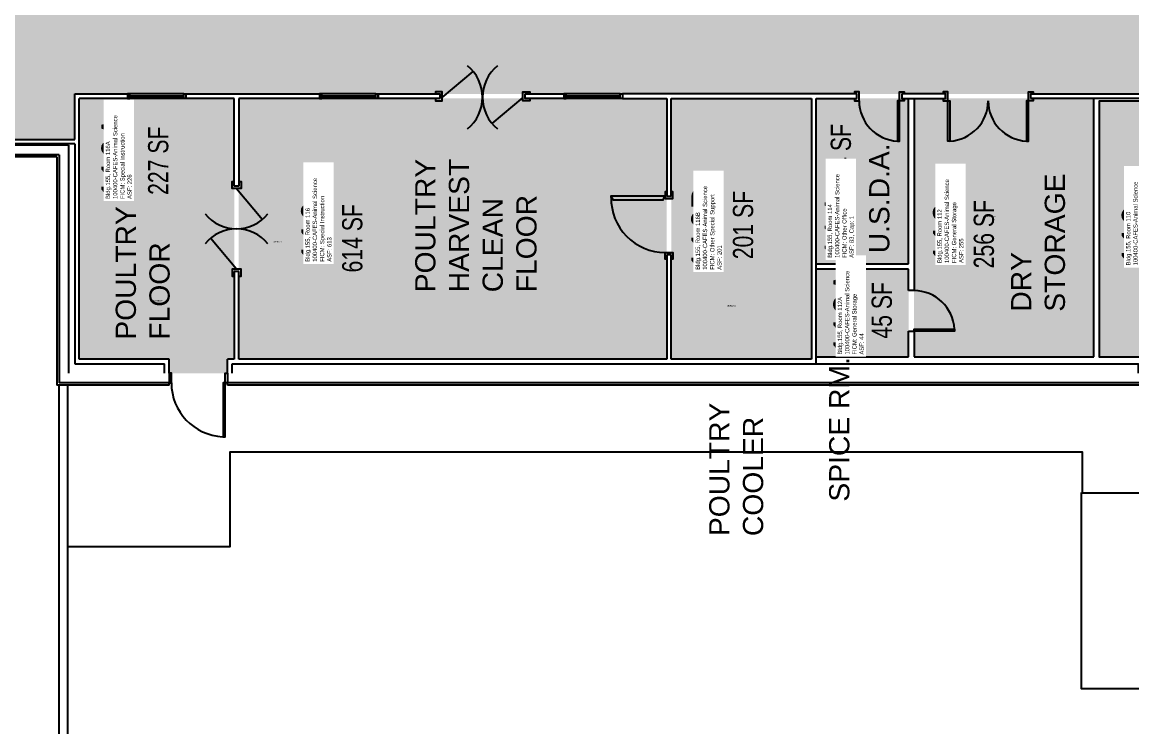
# Model space of a CAD drawing. Header units: inches. Extents: x 301 to 3536, y 239 to 1711.
# Drawn here: x 945 to 1933, y 239 to 872 of the extents above; entities that cross this region are included whole.
import ezdxf
from ezdxf.enums import TextEntityAlignment as Align

# ---------------------------------------------------------------- set-up
doc = ezdxf.new("R2010")
doc.units = ezdxf.units.IN
doc.header["$MEASUREMENT"] = 0
for name, color, linetype in [('A-DOOR', 2, 'Continuous'), ('A-GLAZ', 1, 'Continuous'), ('A-IDEN-RNUM', 7, 'Continuous'), ('A-IDEN-SNUM', 4, 'Continuous'), ('A-IDEN-TEXT', 4, 'Continuous'), ('A-IDEN-VNUM', 4, 'Continuous'), ('A-SITE', 3, 'Continuous'), ('A-WALL', 5, 'Continuous'), ('AREA-TEXT', 3, 'Continuous'), ('Rooms-Category-Color', 7, 'Continuous'), ('Rooms-College-Color', 7, 'Continuous'), ('Rooms-Department-Color', 7, 'Continuous'), ('Rooms-Division-Color', 7, 'Continuous'), ('Rooms-Information', 7, 'Continuous')]:
    doc.layers.add(name, color=color, linetype=linetype)
doc.styles.add('Annotative', font='arial.ttf')
doc.styles.add('AREA', font='arial.ttf', dxfattribs={"height": 15})
doc.styles.add('ROOMSNUMBER', font='arial.ttf', dxfattribs={"height": 1})
doc.styles.add('ROOMVNUMBER', font='arial.ttf', dxfattribs={"width": 0.85, "height": 0.075})

msp = doc.modelspace()

# ---------------------------------------------------------------- hatches: boundary and pattern name
at = {"layer": 'Rooms-Category-Color', "true_color": 0xadadad}
msp.add_hatch(color=253, dxfattribs=at).paths.add_polyline_path([(3104.51, 742.39), (3104.51, 808.39), (3227.51, 808.39), (3227.51, 822.39), (3237.01, 822.39), (3237.01, 898.38), (3227.51, 898.39), (3227.51, 912.39), (991.51, 912.39), (991.51, 960.89), (900.51, 960.89), (900.51, 767.89), (991.51, 767.89), (991.51, 808.39), (2942.89, 808.39), (2942.89, 742.39)])
at = {"layer": 'Rooms-Category-Color', "true_color": 0xe3f498}
for points in [[(1133.51, 572.39), (1127.51, 572.39), (1127.51, 559.89), (1075.51, 559.89), (1075.51, 572.39), (995.51, 572.39), (995.51, 804.39), (1133.51, 804.39)], [(1518.51, 572.39), (1518.51, 804.39), (1137.51, 804.39), (1137.51, 572.39)], [(1647.51, 572.39), (1647.51, 804.39), (1522.51, 804.39), (1522.51, 572.39)], [(2136.7, 574.39), (2136.7, 801.89), (1903.51, 801.89), (1903.51, 574.39), (1944.14, 574.39), (1943.51, 559.89), (1983.01, 559.89), (1983.01, 562.51), (2001.51, 562.51), (2001.51, 574.39)]]:
    msp.add_hatch(color=61, dxfattribs=at).paths.add_polyline_path(points)
at = {"layer": 'Rooms-Category-Color', "true_color": 0xfa9ba3}
msp.add_hatch(color=241, dxfattribs=at).paths.add_polyline_path([(1733.76, 657.39), (1733.76, 804.39), (1651.51, 804.39), (1651.51, 657.39)])
at = {"layer": 'Rooms-Category-Color', "true_color": 0xe3c5e1}
for points in [[(1898.64, 804.39), (1738.64, 804.39), (1738.64, 574.39), (1898.64, 574.39)], [(1733.76, 652.51), (1651.51, 652.51), (1651.51, 574.39), (1733.76, 574.39)]]:
    msp.add_hatch(color=254, dxfattribs=at).paths.add_polyline_path(points)
at = {"layer": 'Rooms-College-Color', "true_color": 0xadadad}
msp.add_hatch(color=253, dxfattribs=at).paths.add_polyline_path([(3104.51, 742.39), (3104.51, 808.39), (3227.51, 808.39), (3227.51, 822.39), (3237.01, 822.39), (3237.01, 898.38), (3227.51, 898.39), (3227.51, 912.39), (991.51, 912.39), (991.51, 960.89), (900.51, 960.89), (900.51, 767.89), (991.51, 767.89), (991.51, 808.39), (2942.89, 808.39), (2942.89, 742.39)])
at = {"layer": 'Rooms-College-Color', "true_color": 0xe3c5e1}
for points in [[(1133.51, 572.39), (1127.51, 572.39), (1127.51, 559.89), (1075.51, 559.89), (1075.51, 572.39), (995.51, 572.39), (995.51, 804.39), (1133.51, 804.39)], [(1518.51, 572.39), (1518.51, 804.39), (1137.51, 804.39), (1137.51, 572.39)], [(1647.51, 572.39), (1647.51, 804.39), (1522.51, 804.39), (1522.51, 572.39)], [(1733.76, 657.39), (1733.76, 804.39), (1651.51, 804.39), (1651.51, 657.39)], [(1898.64, 804.39), (1738.64, 804.39), (1738.64, 574.39), (1898.64, 574.39)], [(2136.7, 574.39), (2136.7, 801.89), (1903.51, 801.89), (1903.51, 574.39), (1944.14, 574.39), (1943.51, 559.89), (1983.01, 559.89), (1983.01, 562.51), (2001.51, 562.51), (2001.51, 574.39)], [(1733.76, 652.51), (1651.51, 652.51), (1651.51, 574.39), (1733.76, 574.39)]]:
    msp.add_hatch(color=254, dxfattribs=at).paths.add_polyline_path(points)
at = {"layer": 'Rooms-Department-Color', "true_color": 0xacacac}
msp.add_hatch(color=253, dxfattribs=at).paths.add_polyline_path([(3104.51, 742.39), (3104.51, 808.39), (3227.51, 808.39), (3227.51, 822.39), (3237.01, 822.39), (3237.01, 898.38), (3227.51, 898.39), (3227.51, 912.39), (991.51, 912.39), (991.51, 960.89), (900.51, 960.89), (900.51, 767.89), (991.51, 767.89), (991.51, 808.39), (2942.89, 808.39), (2942.89, 742.39)])
at = {"layer": 'Rooms-Department-Color', "true_color": 0xe3c5e1}
for points in [[(1133.51, 572.39), (1127.51, 572.39), (1127.51, 559.89), (1075.51, 559.89), (1075.51, 572.39), (995.51, 572.39), (995.51, 804.39), (1133.51, 804.39)], [(1518.51, 572.39), (1518.51, 804.39), (1137.51, 804.39), (1137.51, 572.39)], [(1647.51, 572.39), (1647.51, 804.39), (1522.51, 804.39), (1522.51, 572.39)], [(1733.76, 657.39), (1733.76, 804.39), (1651.51, 804.39), (1651.51, 657.39)], [(1898.64, 804.39), (1738.64, 804.39), (1738.64, 574.39), (1898.64, 574.39)], [(2136.7, 574.39), (2136.7, 801.89), (1903.51, 801.89), (1903.51, 574.39), (1944.14, 574.39), (1943.51, 559.89), (1983.01, 559.89), (1983.01, 562.51), (2001.51, 562.51), (2001.51, 574.39)], [(1733.76, 652.51), (1651.51, 652.51), (1651.51, 574.39), (1733.76, 574.39)]]:
    msp.add_hatch(color=254, dxfattribs=at).paths.add_polyline_path(points)
at = {"layer": 'Rooms-Division-Color', "true_color": 0xadadad}
msp.add_hatch(color=253, dxfattribs=at).paths.add_polyline_path([(3104.51, 742.39), (3104.51, 808.39), (3227.51, 808.39), (3227.51, 822.39), (3237.01, 822.39), (3237.01, 898.38), (3227.51, 898.39), (3227.51, 912.39), (991.51, 912.39), (991.51, 960.89), (900.51, 960.89), (900.51, 767.89), (991.51, 767.89), (991.51, 808.39), (2942.89, 808.39), (2942.89, 742.39)])
at = {"layer": 'Rooms-Division-Color', "true_color": 0xe3c5e1}
for points in [[(1133.51, 572.39), (1127.51, 572.39), (1127.51, 559.89), (1075.51, 559.89), (1075.51, 572.39), (995.51, 572.39), (995.51, 804.39), (1133.51, 804.39)], [(1518.51, 572.39), (1518.51, 804.39), (1137.51, 804.39), (1137.51, 572.39)], [(1647.51, 572.39), (1647.51, 804.39), (1522.51, 804.39), (1522.51, 572.39)], [(1733.76, 657.39), (1733.76, 804.39), (1651.51, 804.39), (1651.51, 657.39)], [(1898.64, 804.39), (1738.64, 804.39), (1738.64, 574.39), (1898.64, 574.39)], [(2136.7, 574.39), (2136.7, 801.89), (1903.51, 801.89), (1903.51, 574.39), (1944.14, 574.39), (1943.51, 559.89), (1983.01, 559.89), (1983.01, 562.51), (2001.51, 562.51), (2001.51, 574.39)], [(1733.76, 652.51), (1651.51, 652.51), (1651.51, 574.39), (1733.76, 574.39)]]:
    msp.add_hatch(color=254, dxfattribs=at).paths.add_polyline_path(points)

# ---------------------------------------------------------------- linework, layer by layer
at = {"layer": 'A-DOOR'}
for p, q in [((1318.51, 805.39), (1346.09, 828.53)), ((1390.51, 805.39), (1362.94, 782.25)), ((1135.51, 724.39), (1158.66, 696.81)), ((1135.51, 652.39), (1112.37, 679.96))]:
    msp.add_line(p, q, dxfattribs=at)
for points in [[(1312.51, 804.39), (1312.51, 802.39), (1318.51, 802.39), (1318.51, 810.39), (1312.51, 810.39), (1312.51, 808.39)], [(1396.51, 804.39), (1396.51, 802.39), (1390.51, 802.39), (1390.51, 810.39), (1396.51, 810.39), (1396.51, 808.39)], [(1685.76, 804.39), (1685.76, 802.39), (1689.76, 802.39), (1689.76, 810.39), (1685.76, 810.39), (1685.76, 808.39)], [(1729.76, 804.39), (1729.76, 802.39), (1725.76, 802.39), (1725.76, 810.39), (1729.76, 810.39), (1729.76, 808.39)], [(1764.64, 804.39), (1764.64, 802.39), (1768.64, 802.39), (1768.64, 810.39), (1764.64, 810.39), (1764.64, 808.39)], [(1844.64, 804.39), (1844.64, 802.39), (1840.64, 802.39), (1840.64, 810.39), (1844.64, 810.39), (1844.64, 808.39)], [(1137.51, 730.39), (1139.51, 730.39), (1139.51, 724.39), (1131.51, 724.39), (1131.51, 730.39), (1133.51, 730.39)], [(1137.51, 646.39), (1139.51, 646.39), (1139.51, 652.39), (1131.51, 652.39), (1131.51, 646.39), (1133.51, 646.39)], [(1075.51, 553.39), (1075.51, 551.39), (1077.51, 551.39), (1077.51, 559.89), (1075.51, 559.89), (1075.51, 553.39)], [(1127.51, 553.39), (1127.51, 551.39), (1125.51, 551.39), (1125.51, 559.89), (1127.51, 559.89), (1127.51, 553.39)]]:
    msp.add_lwpolyline(points, dxfattribs=at)
for points in [[(1725.76, 802.39), (1724.01, 802.39), (1724.01, 766.43), (1725.76, 766.43)], [(1768.64, 802.39), (1770.39, 802.39), (1770.39, 766.43), (1768.64, 766.43)], [(1840.64, 802.39), (1838.89, 802.39), (1838.89, 766.43), (1840.64, 766.43)], [(1738.64, 597.39), (1738.64, 599.14), (1774.6, 599.14), (1774.6, 597.39)], [(1125.51, 551.39), (1123.76, 551.39), (1123.76, 503.43), (1125.51, 503.43)]]:
    msp.add_lwpolyline(points, close=True, dxfattribs=at)
at = {"layer": 'A-DOOR', "linetype": 'Continuous', "ltscale": 48}
for points in [[(1518.51, 721.39), (1517.01, 721.39), (1517.01, 715.39), (1524.01, 715.39), (1524.01, 721.39), (1522.51, 721.39)], [(1518.51, 661.39), (1517.01, 661.39), (1517.01, 667.39), (1524.01, 667.39), (1524.01, 661.39), (1522.51, 661.39)]]:
    msp.add_lwpolyline(points, dxfattribs=at)
msp.add_lwpolyline([(1470.03, 716.39), (1469.03, 716.39), (1469.03, 717.89), (1517.01, 717.89), (1517.01, 716.39), (1516.01, 716.39), (1515.01, 713.89), (1471.03, 713.89)], close=True, dxfattribs=at)
at = {"layer": 'A-DOOR'}
for centre, radius, start, end in [((1318.51, 805.39), 36, 308.90655, 51.09345), ((1390.51, 805.39), 36, 128.90655, 231.09345), ((1725.76, 802.39), 36, 180, 267.21369), ((1768.64, 802.39), 36, 272.78631, 0), ((1840.64, 802.39), 36, 180, 267.21369), ((1135.51, 724.39), 36, 218.90655, 321.09345), ((1135.51, 652.39), 36, 38.90655, 141.09345), ((1738.64, 597.39), 36, 2.78631, 90), ((1125.51, 551.39), 48, 180, 267.21369)]:
    msp.add_arc(centre, radius, start, end, dxfattribs=at)
at = {"layer": 'A-DOOR', "linetype": 'Continuous', "ltscale": 48}
msp.add_arc((1517.01, 715.39), 48, 178.80625, 270, dxfattribs=at)
at = {"layer": 'A-GLAZ'}
for p, q in [((1088.51, 808.39), (1040.51, 808.39)), ((1040.51, 806.64), (1088.51, 806.64)), ((1040.51, 806.14), (1088.51, 806.14)), ((1088.51, 804.39), (1040.51, 804.39)), ((1259.51, 808.39), (1211.51, 808.39)), ((1211.51, 806.64), (1259.51, 806.64)), ((1211.51, 806.14), (1259.51, 806.14)), ((1259.51, 804.39), (1211.51, 804.39)), ((1477.01, 808.39), (1429.01, 808.39)), ((1429.01, 806.64), (1477.01, 806.64)), ((1429.01, 806.14), (1477.01, 806.14)), ((1477.01, 804.39), (1429.01, 804.39))]:
    msp.add_line(p, q, dxfattribs=at)
for points in [[(1038.51, 804.39), (1040.51, 804.39), (1040.51, 808.39), (1038.51, 808.39)], [(1090.51, 804.39), (1088.51, 804.39), (1088.51, 808.39), (1090.51, 808.39)], [(1209.51, 804.39), (1211.51, 804.39), (1211.51, 808.39), (1209.51, 808.39)], [(1261.51, 804.39), (1259.51, 804.39), (1259.51, 808.39), (1261.51, 808.39)], [(1427.01, 804.39), (1429.01, 804.39), (1429.01, 808.39), (1427.01, 808.39)], [(1479.01, 804.39), (1477.01, 804.39), (1477.01, 808.39), (1479.01, 808.39)]]:
    msp.add_lwpolyline(points, close=True, dxfattribs=at)
at = {"layer": 'A-SITE'}
for p, q in [((977.43, 549.39), (977.43, 239.08)), ((985.43, 239.08), (985.43, 549.39))]:
    msp.add_line(p, q, dxfattribs=at)
for points in [[(985.43, 405.8), (1129.76, 405.8), (1129.76, 490.04), (1888.29, 490.04), (1888.29, 453.39), (2339.51, 453.39)], [(1887.51, 453.75), (1887.51, 279.39), (2339.51, 279.39)]]:
    msp.add_lwpolyline(points, dxfattribs=at)
at = {"layer": 'A-WALL'}
for p, q in [((991.51, 808.39), (1038.51, 808.39)), ((991.51, 767.89), (991.51, 808.39)), ((1038.51, 804.39), (995.51, 804.39)), ((995.51, 572.39), (995.51, 804.39)), ((1038.51, 808.39), (1038.51, 804.39)), ((1090.51, 808.39), (1090.51, 804.39)), ((1090.51, 808.39), (1209.51, 808.39)), ((1133.51, 804.39), (1090.51, 804.39)), ((1133.51, 726.39), (1133.51, 804.39)), ((1137.51, 804.39), (1137.51, 726.39)), ((1209.51, 804.39), (1137.51, 804.39)), ((1209.51, 808.39), (1209.51, 804.39)), ((1479.01, 808.39), (1479.01, 804.39)), ((1687.76, 808.39), (1479.01, 808.39)), ((1479.01, 804.39), (1518.51, 804.39)), ((1518.51, 804.39), (1518.51, 717.39)), ((1522.51, 804.39), (1647.51, 804.39)), ((1522.51, 717.39), (1522.51, 804.39)), ((1647.51, 804.39), (1647.51, 572.39)), ((1651.51, 804.39), (1687.76, 804.39)), ((1651.51, 568.39), (1651.51, 804.39)), ((1687.76, 804.39), (1687.76, 808.39)), ((1733.76, 657.39), (1733.76, 804.39)), ((1738.64, 804.39), (1738.64, 633.39)), ((1898.64, 574.39), (1898.64, 804.39)), ((991.51, 763.89), (871.51, 763.89)), ((986.01, 762.89), (871.51, 762.89)), ((900.51, 767.89), (991.51, 767.89)), ((986.01, 762.89), (986.01, 760.54)), ((991.51, 763.89), (991.51, 568.39)), ((977.51, 754.39), (871.51, 754.39)), ((975.51, 752.39), (871.51, 752.39)), ((975.51, 752.39), (975.51, 549.39)), ((977.51, 754.39), (977.51, 551.39)), ((986.01, 760.23), (986.01, 559.89)), ((1137.51, 726.39), (1133.51, 726.39)), ((1518.51, 717.39), (1522.51, 717.39)), ((1518.51, 665.39), (1518.51, 572.39)), ((1522.51, 665.39), (1518.51, 665.39)), ((1522.51, 572.39), (1522.51, 665.39)), ((1651.51, 657.39), (1733.76, 657.39)), ((1733.76, 652.51), (1651.51, 652.51)), ((1733.76, 633.39), (1733.76, 652.51)), ((1133.51, 650.39), (1133.51, 572.39)), ((1137.51, 650.39), (1133.51, 650.39)), ((1137.51, 572.39), (1137.51, 650.39)), ((1738.64, 633.39), (1733.76, 633.39)), ((1733.76, 574.39), (1733.76, 597.39)), ((1733.76, 597.39), (1738.64, 597.39)), ((1738.64, 597.39), (1738.64, 574.39)), ((1651.51, 574.39), (1712.51, 574.39)), ((1712.51, 574.39), (1717.39, 574.39)), ((1717.39, 574.39), (1733.76, 574.39)), ((1738.64, 574.39), (1898.64, 574.39)), ((991.51, 568.39), (1071.51, 568.39)), ((1075.51, 572.39), (995.51, 572.39)), ((1071.51, 559.89), (1071.51, 568.39)), ((1075.51, 559.89), (1075.51, 572.39)), ((1127.51, 559.89), (1127.51, 572.39)), ((1133.51, 572.39), (1127.51, 572.39)), ((1131.51, 559.89), (1131.51, 568.39)), ((1131.51, 568.39), (1651.51, 568.39)), ((1518.51, 572.39), (1137.51, 572.39)), ((1647.51, 572.39), (1522.51, 572.39)), ((1075.51, 549.39), (975.51, 549.39)), ((1075.51, 551.39), (977.51, 551.39)), ((1075.51, 549.39), (1075.51, 551.39)), ((1127.51, 549.39), (1127.51, 551.39)), ((1943.51, 551.39), (1127.51, 551.39)), ((1943.51, 549.39), (1127.51, 549.39))]:
    msp.add_line(p, q, dxfattribs=at)
for points in [[(1316.51, 804.39), (1261.51, 804.39), (1261.51, 808.39), (1316.51, 808.39)], [(1392.51, 808.39), (1427.01, 808.39), (1427.01, 804.39), (1392.51, 804.39)], [(1727.76, 808.39), (1727.76, 804.39), (1766.64, 804.39), (1766.64, 808.39)], [(1842.64, 804.39), (1842.64, 808.39), (1996.11, 808.39), (1996.11, 804.39)]]:
    msp.add_lwpolyline(points, close=True, dxfattribs=at)
for points in [[(1996.11, 801.89), (1903.51, 801.89), (1903.51, 574.39), (1944.14, 574.39), (1944.14, 559.89)], [(1651.51, 568.39), (1938.14, 568.39), (1938.14, 559.89)]]:
    msp.add_lwpolyline(points, dxfattribs=at)

# ---------------------------------------------------------------- texts
at = {"layer": 'A-IDEN-RNUM', "linetype": 'Continuous', "style": 'ROOMSNUMBER'}
for s, p in [('0112-00', (1803.67, 698.88)), ('0116-00', (1167.94, 676.31)), ('0114-00', (1666.47, 675.68)), ('0116-A0', (1061.49, 623.96)), ('0116-B0', (1572.04, 619.53)), ('0112-A0', (1668.34, 600.92))]:
    msp.add_text(s, height=1, dxfattribs=at).set_placement(p)
at = {"layer": 'A-IDEN-SNUM', "linetype": 'Continuous', "style": 'ROOMSNUMBER'}
for s, p in [('1550011200', (1803.67, 698.88)), ('1550011600', (1167.94, 676.31)), ('1550011400', (1666.47, 675.68)), ('15500116A0', (1061.49, 623.96)), ('15500116B0', (1572.04, 619.53)), ('15500112A0', (1668.34, 600.92))]:
    msp.add_text(s, height=1, dxfattribs=at).set_placement(p)
at = {"layer": 'A-IDEN-TEXT', "char_height": 18, "attachment_point": 1, "rotation": 90, "style": 'Annotative'}
for s, insert, width in [('U.S.D.A.', (1698.69, 666.62), 125.7996), ('POULTRY HARVEST CLEAN FLOOR', (1294.58, 631.93), 125.7996), ('DRY\\PSTORAGE', (1825, 614.66), 125.7996), ('POULTRY FLOOR', (1027.95, 589.76), 86.0632), ('SPICE RM.', (1663.08, 445.67), 125.7996), ('POULTRY\\PCOOLER', (1556.34, 414.99), 37.3661)]:
    msp.add_mtext(s, dxfattribs=dict(at, insert=insert, width=width))
at = {"layer": 'A-IDEN-VNUM', "linetype": 'Continuous', "style": 'ROOMVNUMBER', "width": 0.85}
for s, p in [('116A', (1028.81, 752.43)), ('116B', (1553.9, 689.36)), ('114', (1672.65, 689.33)), ('116', (1206.61, 685.85)), ('112', (1769.17, 684.75)), ('110', (1937.12, 682.61)), ('112A', (1680.45, 613.96))]:
    msp.add_text(s, height=27, rotation=90, dxfattribs=at).set_placement(p, align=Align.MIDDLE_CENTER)
at = {"layer": 'AREA-TEXT', "style": 'AREA', "width": 0.75}
for s, p in [('84 SF', (1673.48, 756.55)), ('227 SF', (1065.8, 748.99)), ('201 SF', (1586.42, 691.76)), ('256 SF', (1800.79, 683.61)), ('614 SF', (1238.55, 679.98)), ('45 SF', (1709.9, 615.86))]:
    msp.add_text(s, height=18, rotation=90, dxfattribs=at).set_placement(p, align=Align.MIDDLE_CENTER)

# ---------------------------------------------------------------- next in the draw order: texts
at = {"layer": 'Rooms-Information', "char_height": 3.8571, "width": 86.4, "attachment_point": 7, "rotation": 90, "style": 'ROOMVNUMBER', "bg_fill": 3, "box_fill_scale": 1.5, "bg_fill_color": 256, "bg_fill_true_color": 13158600, "bg_fill_transparency": 0}
for s, insert in [('Bldg.155, Room 116A^M^J100400-CAFES-Animal Science^M^JFICM: Special Instruction^M^JASF: 226', (1042.31, 714.97)), ('Bldg.155, Room 114^M^J100400-CAFES-Animal Science^M^JFICM: Other Office^M^JASF: 83, Cap: 1', (1686.15, 662.58)), ('Bldg.155, Room 116^M^J100400-CAFES-Animal Science^M^JFICM: Special Instruction^M^JASF: 613', (1220.11, 659.11)), ('Bldg.155, Room 112^M^J100400-CAFES-Animal Science^M^JFICM: General Storage^M^JASF: 255', (1782.67, 658.01)), ('Bldg.155, Room 110^M^J100400-CAFES-Animal Science^M^JFICM: Special Instruction^M^JASF: 373', (1950.62, 655.87)), ('Bldg.155, Room 116B^M^J100400-CAFES-Animal Science^M^JFICM: Other Special Support^M^JASF: 201', (1567.4, 651.92))]:
    msp.add_mtext(s, dxfattribs=dict(at, insert=insert))

# ---------------------------------------------------------------- next in the draw order: texts
at = {"layer": 'Rooms-Information', "insert": (1693.95, 576.5), "char_height": 3.8571, "width": 86.4, "attachment_point": 7, "rotation": 90, "style": 'ROOMVNUMBER', "bg_fill": 3, "box_fill_scale": 1.5, "bg_fill_color": 256, "bg_fill_true_color": 13158600, "bg_fill_transparency": 0}
msp.add_mtext('Bldg.155, Room 112A^M^J100400-CAFES-Animal Science^M^JFICM: General Storage^M^JASF: 44', dxfattribs=at)

doc.saveas('drawing.dxf')
